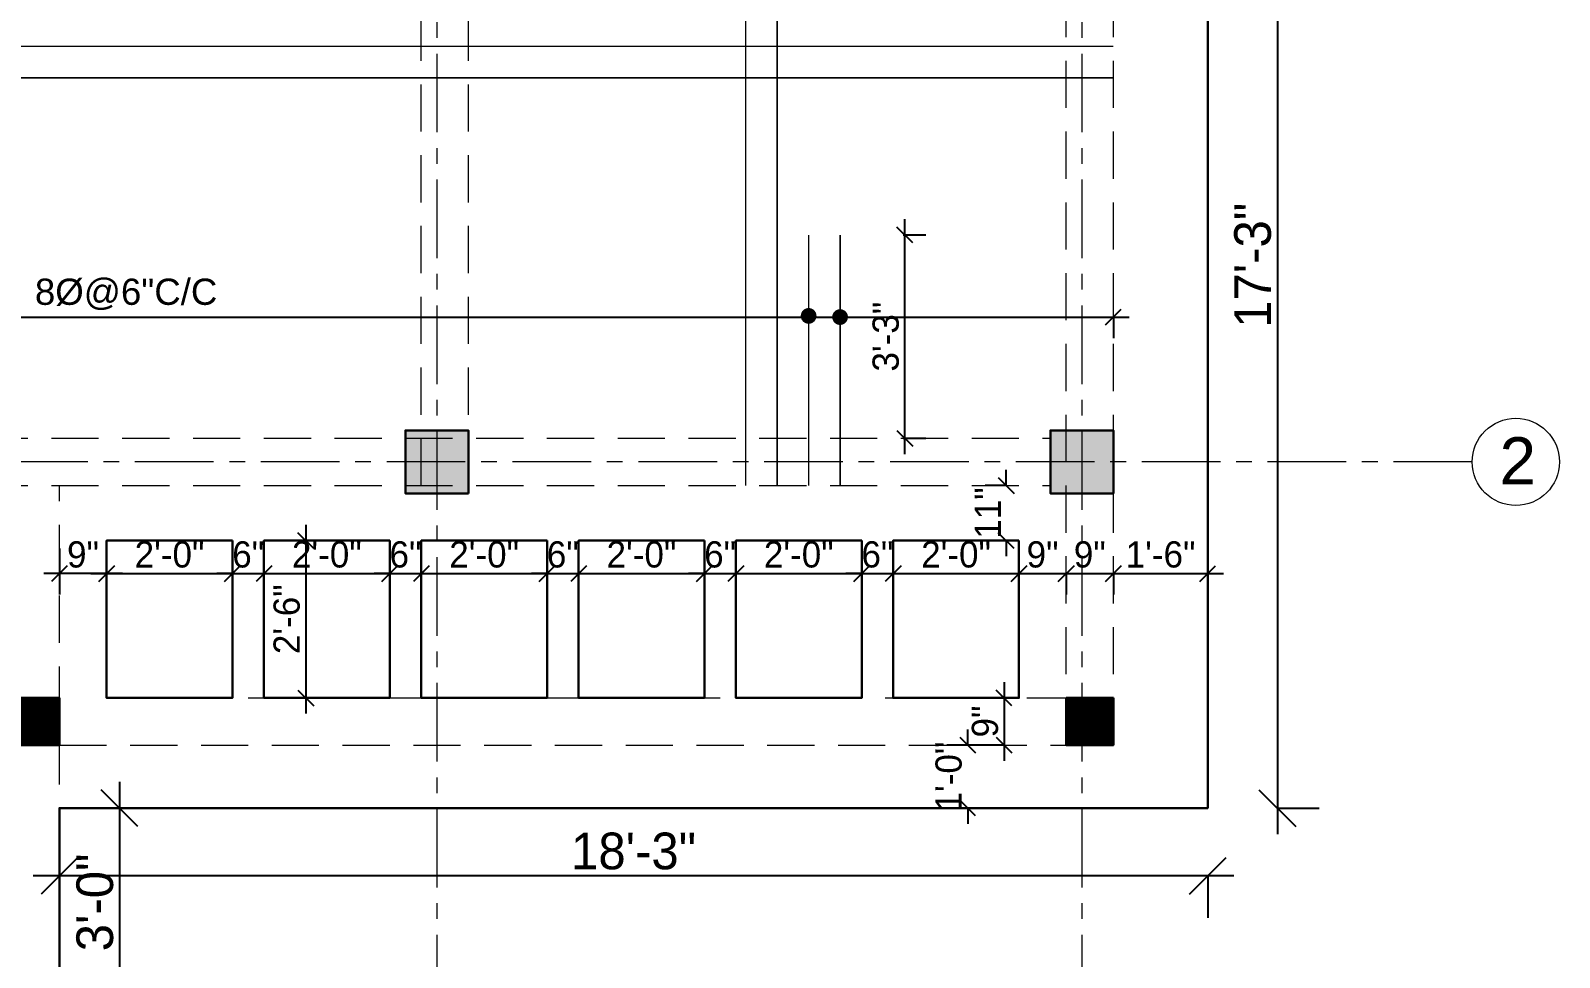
# Model space of a CAD drawing. Header units: inches. Extents: x 28835 to 36795, y -18828 to -9750.
# Drawn here: x 32383 to 32674.5, y -14632.3 to -14455.6 of the extents above; entities that cross this region are included whole.
import ezdxf

# ---------------------------------------------------------------- set-up
doc = ezdxf.new("R2010")
doc.units = ezdxf.units.IN
doc.header["$LTSCALE"] = 12
doc.header["$MEASUREMENT"] = 0
for name, pattern in [('CENTER', [2, 1.25, -0.25, 0.25, -0.25]), ('DASHED', [0.75, 0.5, -0.25]), ('DASHED2', [0.375, 0.25, -0.125])]:
    doc.linetypes.add(name, pattern=pattern)
for name, color, linetype, lineweight in [('Bars', 10, 'Continuous', 35), ('Centre Line', 253, 'CENTER', 9), ('colum', 250, 'Continuous', 30), ('dim', 85, 'Continuous', 9), ('dimention', 5, 'Continuous', 9), ('Ha2', 31, 'Continuous', 0), ('S tie beam', 140, 'DASHED', 18), ('Wall', 1, 'Continuous', 30), ('window', 6, 'Continuous', 9)]:
    doc.layers.add(name, color=color, linetype=linetype, lineweight=lineweight)
doc.styles.add('Times', font='GOTHIC.TTF')
doc.dimstyles.new('D50', dxfattribs={"dimtxt": 5, "dimasz": 3, "dimexe": 4, "dimexo": 12, "dimgap": 1, "dimtad": 1, "dimdec": 0, "dimzin": 3, "dimdsep": 46, "dimlunit": 4, "dimtxsty": 'Times', "dimblk": 'OBLIQUE', "dimcen": 0, "dimdle": 3, "dimaunit": 1, "dimadec": 3, "dimazin": 0, "dimtfac": 1, "dimtdec": 0, "dimtix": 1, "dimtofl": 0, "dimtmove": 1, "dimatfit": 0, "dimldrblk": 'OBLIQUE', "dimfxl": 12, "dimfxlon": 1, "dimtolj": 1, "dimtzin": 0, "dimarcsym": 0})
doc.dimstyles.new('D75', dxfattribs={"dimtxt": 7, "dimasz": 7, "dimexe": 8, "dimexo": 24, "dimgap": 1, "dimtad": 1, "dimdec": 1, "dimzin": 3, "dimdsep": 46, "dimlunit": 4, "dimtxsty": 'Times', "dimblk": 'OBLIQUE', "dimcen": 0, "dimdle": 5, "dimaunit": 1, "dimadec": 3, "dimazin": 0, "dimtfac": 1, "dimtdec": 1, "dimtix": 1, "dimtofl": 0, "dimtmove": 1, "dimatfit": 0, "dimldrblk": 'OBLIQUE', "dimfxl": 1, "dimfxlon": 1, "dimtolj": 1, "dimtzin": 0, "dimarcsym": 0})

# ---------------------------------------------------------------- blocks, each defined once
blk = doc.blocks.new('_Oblique')
at = {"color": 0, "linetype": 'ByBlock', "lineweight": -2}
blk.add_line((-0.5, -0.5), (0.5, 0.5), dxfattribs=at)
blk = doc.blocks.new('*D1034')
at = {"layer": 'Defpoints', "color": 0, "transparency": 16777216}
for p in [(32589.46, -14510.23), (32589.46, -14510.23), (32175.44, -14515.42)]:
    blk.add_point(p, dxfattribs=at)
at = {"layer": 'dim', "color": 0, "lineweight": -2, "transparency": 16777216}
for p, q in [((32175.44, -14510.24), (32175.44, -14506.24)), ((32172.44, -14510.24), (32592.46, -14510.23)), ((32589.46, -14510.23), (32589.46, -14514.23))]:
    blk.add_line(p, q, dxfattribs=at)
at = {"layer": 'dim', "color": 0, "lineweight": -2, "transparency": 16777216, "xscale": 3, "yscale": 3, "zscale": 3}
for p, rotation in [((32175.44, -14510.24), 180.0022778880991), ((32589.46, -14510.23), 0.002277888099117031)]:
    blk.add_blockref('_Oblique', p, dxfattribs=dict(at, rotation=rotation))
at = {"layer": 'dim', "color": 0, "transparency": 16777216, "insert": (32401.18, -14505.9), "char_height": 5, "attachment_point": 5, "rotation": 0.0023, "style": 'Times'}
blk.add_mtext('\\A1;{\\fArial|b0|i0|c0|p34;8%%C@6"C/C}', dxfattribs=at)
blk = doc.blocks.new('*D899')
at = {"layer": 'Defpoints', "color": 0, "ltscale": 12, "transparency": 16777216}
for p in [(32397.46, -14552.85), (32421.46, -14552.85), (32421.46, -14559.14)]:
    blk.add_point(p, dxfattribs=at)
at = {"layer": 'dimention', "color": 0, "lineweight": -2, "ltscale": 12, "transparency": 16777216}
for p, q in [((32394.46, -14559.14), (32424.46, -14559.14)), ((32397.46, -14559.14), (32397.46, -14563.14)), ((32421.46, -14559.14), (32421.46, -14563.14))]:
    blk.add_line(p, q, dxfattribs=at)
at = {"layer": 'dimention', "color": 0, "lineweight": -2, "ltscale": 12, "transparency": 16777216, "xscale": 3, "yscale": 3, "zscale": 3, "rotation": 180}
blk.add_blockref('_Oblique', (32397.46, -14559.14), dxfattribs=at)
at = {"layer": 'dimention', "color": 0, "lineweight": -2, "ltscale": 12, "transparency": 16777216, "xscale": 3, "yscale": 3, "zscale": 3}
blk.add_blockref('_Oblique', (32421.46, -14559.14), dxfattribs=at)
at = {"layer": 'dimention', "color": 0, "ltscale": 12, "transparency": 16777216, "insert": (32409.46, -14555.52), "char_height": 5, "attachment_point": 5, "style": 'Times'}
blk.add_mtext('\\A1;2\'-0"', dxfattribs=at)
blk = doc.blocks.new('*D900')
at = {"layer": 'Defpoints', "color": 0, "ltscale": 12, "transparency": 16777216}
for p in [(32427.46, -14552.85), (32427.46, -14582.85), (32435.45, -14582.85)]:
    blk.add_point(p, dxfattribs=at)
at = {"layer": 'dimention', "color": 0, "lineweight": -2, "ltscale": 12, "transparency": 16777216}
for p, q in [((32435.45, -14549.85), (32435.45, -14585.85)), ((32435.45, -14552.85), (32439.45, -14552.85)), ((32435.45, -14582.85), (32439.45, -14582.85))]:
    blk.add_line(p, q, dxfattribs=at)
at = {"layer": 'dimention', "color": 0, "lineweight": -2, "ltscale": 12, "transparency": 16777216, "xscale": 3, "yscale": 3, "zscale": 3}
for p, rotation in [((32435.45, -14552.85), 90), ((32435.45, -14582.85), 270)]:
    blk.add_blockref('_Oblique', p, dxfattribs=dict(at, rotation=rotation))
at = {"layer": 'dimention', "color": 0, "ltscale": 12, "transparency": 16777216, "insert": (32431.82, -14567.85), "char_height": 5, "attachment_point": 5, "rotation": 90, "style": 'Times'}
blk.add_mtext('\\A1;2\'-6"', dxfattribs=at)
blk = doc.blocks.new('*D901')
at = {"layer": 'Defpoints', "color": 0, "ltscale": 12, "transparency": 16777216}
for p in [(32421.46, -14552.85), (32427.46, -14552.85), (32427.46, -14559.14)]:
    blk.add_point(p, dxfattribs=at)
at = {"layer": 'dimention', "color": 0, "lineweight": -2, "ltscale": 12, "transparency": 16777216}
for p, q in [((32421.46, -14559.14), (32418.46, -14559.14)), ((32421.46, -14559.14), (32421.46, -14563.14)), ((32427.46, -14559.14), (32427.46, -14563.14)), ((32427.46, -14559.14), (32430.46, -14559.14))]:
    blk.add_line(p, q, dxfattribs=at)
at = {"layer": 'dimention', "color": 0, "lineweight": -2, "ltscale": 12, "transparency": 16777216, "xscale": 3, "yscale": 3, "zscale": 3}
blk.add_blockref('_Oblique', (32421.46, -14559.14), dxfattribs=at)
at = {"layer": 'dimention', "color": 0, "lineweight": -2, "ltscale": 12, "transparency": 16777216, "xscale": 3, "yscale": 3, "zscale": 3, "rotation": 180}
blk.add_blockref('_Oblique', (32427.46, -14559.14), dxfattribs=at)
at = {"layer": 'dimention', "color": 0, "ltscale": 12, "transparency": 16777216, "insert": (32424.46, -14555.52), "char_height": 5, "attachment_point": 5, "style": 'Times'}
blk.add_mtext('\\A1;6"', dxfattribs=at)
blk = doc.blocks.new('*D902')
at = {"layer": 'Defpoints', "color": 0, "ltscale": 12, "transparency": 16777216}
for p in [(32427.46, -14552.85), (32451.46, -14552.85), (32451.46, -14559.14)]:
    blk.add_point(p, dxfattribs=at)
at = {"layer": 'dimention', "color": 0, "lineweight": -2, "ltscale": 12, "transparency": 16777216}
for p, q in [((32424.46, -14559.14), (32454.46, -14559.14)), ((32427.46, -14559.14), (32427.46, -14563.14)), ((32451.46, -14559.14), (32451.46, -14563.14))]:
    blk.add_line(p, q, dxfattribs=at)
at = {"layer": 'dimention', "color": 0, "lineweight": -2, "ltscale": 12, "transparency": 16777216, "xscale": 3, "yscale": 3, "zscale": 3, "rotation": 180}
blk.add_blockref('_Oblique', (32427.46, -14559.14), dxfattribs=at)
at = {"layer": 'dimention', "color": 0, "lineweight": -2, "ltscale": 12, "transparency": 16777216, "xscale": 3, "yscale": 3, "zscale": 3}
blk.add_blockref('_Oblique', (32451.46, -14559.14), dxfattribs=at)
at = {"layer": 'dimention', "color": 0, "ltscale": 12, "transparency": 16777216, "insert": (32439.46, -14555.52), "char_height": 5, "attachment_point": 5, "style": 'Times'}
blk.add_mtext('\\A1;2\'-0"', dxfattribs=at)
blk = doc.blocks.new('*D903')
at = {"layer": 'Defpoints', "color": 0, "ltscale": 12, "transparency": 16777216}
for p in [(32451.46, -14552.85), (32457.46, -14552.85), (32457.46, -14559.14)]:
    blk.add_point(p, dxfattribs=at)
at = {"layer": 'dimention', "color": 0, "lineweight": -2, "ltscale": 12, "transparency": 16777216}
for p, q in [((32451.46, -14559.14), (32448.46, -14559.14)), ((32451.46, -14559.14), (32451.46, -14563.14)), ((32457.46, -14559.14), (32457.46, -14563.14)), ((32457.46, -14559.14), (32460.46, -14559.14))]:
    blk.add_line(p, q, dxfattribs=at)
at = {"layer": 'dimention', "color": 0, "lineweight": -2, "ltscale": 12, "transparency": 16777216, "xscale": 3, "yscale": 3, "zscale": 3}
blk.add_blockref('_Oblique', (32451.46, -14559.14), dxfattribs=at)
at = {"layer": 'dimention', "color": 0, "lineweight": -2, "ltscale": 12, "transparency": 16777216, "xscale": 3, "yscale": 3, "zscale": 3, "rotation": 180}
blk.add_blockref('_Oblique', (32457.46, -14559.14), dxfattribs=at)
at = {"layer": 'dimention', "color": 0, "ltscale": 12, "transparency": 16777216, "insert": (32454.46, -14555.52), "char_height": 5, "attachment_point": 5, "style": 'Times'}
blk.add_mtext('\\A1;6"', dxfattribs=at)
blk = doc.blocks.new('*D904')
at = {"layer": 'Defpoints', "color": 0, "ltscale": 12, "transparency": 16777216}
for p in [(32457.46, -14552.85), (32481.46, -14552.85), (32481.46, -14559.14)]:
    blk.add_point(p, dxfattribs=at)
at = {"layer": 'dimention', "color": 0, "lineweight": -2, "ltscale": 12, "transparency": 16777216}
for p, q in [((32454.46, -14559.14), (32484.46, -14559.14)), ((32457.46, -14559.14), (32457.46, -14563.14)), ((32481.46, -14559.14), (32481.46, -14563.14))]:
    blk.add_line(p, q, dxfattribs=at)
at = {"layer": 'dimention', "color": 0, "lineweight": -2, "ltscale": 12, "transparency": 16777216, "xscale": 3, "yscale": 3, "zscale": 3, "rotation": 180}
blk.add_blockref('_Oblique', (32457.46, -14559.14), dxfattribs=at)
at = {"layer": 'dimention', "color": 0, "lineweight": -2, "ltscale": 12, "transparency": 16777216, "xscale": 3, "yscale": 3, "zscale": 3}
blk.add_blockref('_Oblique', (32481.46, -14559.14), dxfattribs=at)
at = {"layer": 'dimention', "color": 0, "ltscale": 12, "transparency": 16777216, "insert": (32469.46, -14555.52), "char_height": 5, "attachment_point": 5, "style": 'Times'}
blk.add_mtext('\\A1;2\'-0"', dxfattribs=at)
blk = doc.blocks.new('*D905')
at = {"layer": 'Defpoints', "color": 0, "ltscale": 12, "transparency": 16777216}
for p in [(32481.46, -14552.85), (32487.46, -14552.85), (32487.46, -14559.14)]:
    blk.add_point(p, dxfattribs=at)
at = {"layer": 'dimention', "color": 0, "lineweight": -2, "ltscale": 12, "transparency": 16777216}
for p, q in [((32481.46, -14559.14), (32478.46, -14559.14)), ((32481.46, -14559.14), (32481.46, -14563.14)), ((32487.46, -14559.14), (32487.46, -14563.14)), ((32487.46, -14559.14), (32490.46, -14559.14))]:
    blk.add_line(p, q, dxfattribs=at)
at = {"layer": 'dimention', "color": 0, "lineweight": -2, "ltscale": 12, "transparency": 16777216, "xscale": 3, "yscale": 3, "zscale": 3}
blk.add_blockref('_Oblique', (32481.46, -14559.14), dxfattribs=at)
at = {"layer": 'dimention', "color": 0, "lineweight": -2, "ltscale": 12, "transparency": 16777216, "xscale": 3, "yscale": 3, "zscale": 3, "rotation": 180}
blk.add_blockref('_Oblique', (32487.46, -14559.14), dxfattribs=at)
at = {"layer": 'dimention', "color": 0, "ltscale": 12, "transparency": 16777216, "insert": (32484.46, -14555.52), "char_height": 5, "attachment_point": 5, "style": 'Times'}
blk.add_mtext('\\A1;6"', dxfattribs=at)
blk = doc.blocks.new('*D906')
at = {"layer": 'Defpoints', "color": 0, "ltscale": 12, "transparency": 16777216}
for p in [(32487.46, -14552.85), (32511.46, -14552.85), (32511.46, -14559.14)]:
    blk.add_point(p, dxfattribs=at)
at = {"layer": 'dimention', "color": 0, "lineweight": -2, "ltscale": 12, "transparency": 16777216}
for p, q in [((32484.46, -14559.14), (32514.46, -14559.14)), ((32487.46, -14559.14), (32487.46, -14563.14)), ((32511.46, -14559.14), (32511.46, -14563.14))]:
    blk.add_line(p, q, dxfattribs=at)
at = {"layer": 'dimention', "color": 0, "lineweight": -2, "ltscale": 12, "transparency": 16777216, "xscale": 3, "yscale": 3, "zscale": 3, "rotation": 180}
blk.add_blockref('_Oblique', (32487.46, -14559.14), dxfattribs=at)
at = {"layer": 'dimention', "color": 0, "lineweight": -2, "ltscale": 12, "transparency": 16777216, "xscale": 3, "yscale": 3, "zscale": 3}
blk.add_blockref('_Oblique', (32511.46, -14559.14), dxfattribs=at)
at = {"layer": 'dimention', "color": 0, "ltscale": 12, "transparency": 16777216, "insert": (32499.46, -14555.52), "char_height": 5, "attachment_point": 5, "style": 'Times'}
blk.add_mtext('\\A1;2\'-0"', dxfattribs=at)
blk = doc.blocks.new('*D907')
at = {"layer": 'Defpoints', "color": 0, "ltscale": 12, "transparency": 16777216}
for p in [(32511.46, -14552.85), (32517.46, -14552.85), (32517.46, -14559.14)]:
    blk.add_point(p, dxfattribs=at)
at = {"layer": 'dimention', "color": 0, "lineweight": -2, "ltscale": 12, "transparency": 16777216}
for p, q in [((32511.46, -14559.14), (32508.46, -14559.14)), ((32511.46, -14559.14), (32511.46, -14563.14)), ((32517.46, -14559.14), (32517.46, -14563.14)), ((32517.46, -14559.14), (32520.46, -14559.14))]:
    blk.add_line(p, q, dxfattribs=at)
at = {"layer": 'dimention', "color": 0, "lineweight": -2, "ltscale": 12, "transparency": 16777216, "xscale": 3, "yscale": 3, "zscale": 3}
blk.add_blockref('_Oblique', (32511.46, -14559.14), dxfattribs=at)
at = {"layer": 'dimention', "color": 0, "lineweight": -2, "ltscale": 12, "transparency": 16777216, "xscale": 3, "yscale": 3, "zscale": 3, "rotation": 180}
blk.add_blockref('_Oblique', (32517.46, -14559.14), dxfattribs=at)
at = {"layer": 'dimention', "color": 0, "ltscale": 12, "transparency": 16777216, "insert": (32514.46, -14555.52), "char_height": 5, "attachment_point": 5, "style": 'Times'}
blk.add_mtext('\\A1;6"', dxfattribs=at)
blk = doc.blocks.new('*D908')
at = {"layer": 'Defpoints', "color": 0, "ltscale": 12, "transparency": 16777216}
for p in [(32517.46, -14552.85), (32541.46, -14552.85), (32541.46, -14559.14)]:
    blk.add_point(p, dxfattribs=at)
at = {"layer": 'dimention', "color": 0, "lineweight": -2, "ltscale": 12, "transparency": 16777216}
for p, q in [((32514.46, -14559.14), (32544.46, -14559.14)), ((32517.46, -14559.14), (32517.46, -14563.14)), ((32541.46, -14559.14), (32541.46, -14563.14))]:
    blk.add_line(p, q, dxfattribs=at)
at = {"layer": 'dimention', "color": 0, "lineweight": -2, "ltscale": 12, "transparency": 16777216, "xscale": 3, "yscale": 3, "zscale": 3, "rotation": 180}
blk.add_blockref('_Oblique', (32517.46, -14559.14), dxfattribs=at)
at = {"layer": 'dimention', "color": 0, "lineweight": -2, "ltscale": 12, "transparency": 16777216, "xscale": 3, "yscale": 3, "zscale": 3}
blk.add_blockref('_Oblique', (32541.46, -14559.14), dxfattribs=at)
at = {"layer": 'dimention', "color": 0, "ltscale": 12, "transparency": 16777216, "insert": (32529.46, -14555.52), "char_height": 5, "attachment_point": 5, "style": 'Times'}
blk.add_mtext('\\A1;2\'-0"', dxfattribs=at)
blk = doc.blocks.new('*D909')
at = {"layer": 'Defpoints', "color": 0, "ltscale": 12, "transparency": 16777216}
for p in [(32541.46, -14552.85), (32547.46, -14552.85), (32547.46, -14559.14)]:
    blk.add_point(p, dxfattribs=at)
at = {"layer": 'dimention', "color": 0, "lineweight": -2, "ltscale": 12, "transparency": 16777216}
for p, q in [((32541.46, -14559.14), (32538.46, -14559.14)), ((32541.46, -14559.14), (32541.46, -14563.14)), ((32547.46, -14559.14), (32547.46, -14563.14)), ((32547.46, -14559.14), (32550.46, -14559.14))]:
    blk.add_line(p, q, dxfattribs=at)
at = {"layer": 'dimention', "color": 0, "lineweight": -2, "ltscale": 12, "transparency": 16777216, "xscale": 3, "yscale": 3, "zscale": 3}
blk.add_blockref('_Oblique', (32541.46, -14559.14), dxfattribs=at)
at = {"layer": 'dimention', "color": 0, "lineweight": -2, "ltscale": 12, "transparency": 16777216, "xscale": 3, "yscale": 3, "zscale": 3, "rotation": 180}
blk.add_blockref('_Oblique', (32547.46, -14559.14), dxfattribs=at)
at = {"layer": 'dimention', "color": 0, "ltscale": 12, "transparency": 16777216, "insert": (32544.46, -14555.52), "char_height": 5, "attachment_point": 5, "style": 'Times'}
blk.add_mtext('\\A1;6"', dxfattribs=at)
blk = doc.blocks.new('*D910')
at = {"layer": 'Defpoints', "color": 0, "ltscale": 12, "transparency": 16777216}
for p in [(32547.46, -14552.85), (32571.46, -14552.85), (32571.46, -14559.14)]:
    blk.add_point(p, dxfattribs=at)
at = {"layer": 'dimention', "color": 0, "lineweight": -2, "ltscale": 12, "transparency": 16777216}
for p, q in [((32544.46, -14559.14), (32574.46, -14559.14)), ((32547.46, -14559.14), (32547.46, -14563.14)), ((32571.46, -14559.14), (32571.46, -14563.14))]:
    blk.add_line(p, q, dxfattribs=at)
at = {"layer": 'dimention', "color": 0, "lineweight": -2, "ltscale": 12, "transparency": 16777216, "xscale": 3, "yscale": 3, "zscale": 3, "rotation": 180}
blk.add_blockref('_Oblique', (32547.46, -14559.14), dxfattribs=at)
at = {"layer": 'dimention', "color": 0, "lineweight": -2, "ltscale": 12, "transparency": 16777216, "xscale": 3, "yscale": 3, "zscale": 3}
blk.add_blockref('_Oblique', (32571.46, -14559.14), dxfattribs=at)
at = {"layer": 'dimention', "color": 0, "ltscale": 12, "transparency": 16777216, "insert": (32559.46, -14555.52), "char_height": 5, "attachment_point": 5, "style": 'Times'}
blk.add_mtext('\\A1;2\'-0"', dxfattribs=at)
blk = doc.blocks.new('*D911')
at = {"layer": 'Defpoints', "color": 0, "ltscale": 12, "transparency": 16777216}
for p in [(32571.46, -14552.85), (32580.46, -14552.85), (32580.46, -14559.14)]:
    blk.add_point(p, dxfattribs=at)
at = {"layer": 'dimention', "color": 0, "lineweight": -2, "ltscale": 12, "transparency": 16777216}
for p, q in [((32568.46, -14559.14), (32583.46, -14559.14)), ((32571.46, -14559.14), (32571.46, -14563.14)), ((32580.46, -14559.14), (32580.46, -14563.14))]:
    blk.add_line(p, q, dxfattribs=at)
at = {"layer": 'dimention', "color": 0, "lineweight": -2, "ltscale": 12, "transparency": 16777216, "xscale": 3, "yscale": 3, "zscale": 3, "rotation": 180}
blk.add_blockref('_Oblique', (32571.46, -14559.14), dxfattribs=at)
at = {"layer": 'dimention', "color": 0, "lineweight": -2, "ltscale": 12, "transparency": 16777216, "xscale": 3, "yscale": 3, "zscale": 3}
blk.add_blockref('_Oblique', (32580.46, -14559.14), dxfattribs=at)
at = {"layer": 'dimention', "color": 0, "ltscale": 12, "transparency": 16777216, "insert": (32575.96, -14555.52), "char_height": 5, "attachment_point": 5, "style": 'Times'}
blk.add_mtext('\\A1;9"', dxfattribs=at)
blk = doc.blocks.new('*D912')
at = {"layer": 'Defpoints', "color": 0, "ltscale": 12, "transparency": 16777216}
for p in [(32580.46, -14552.85), (32589.46, -14552.67), (32589.46, -14559.14)]:
    blk.add_point(p, dxfattribs=at)
at = {"layer": 'dimention', "color": 0, "lineweight": -2, "ltscale": 12, "transparency": 16777216}
for p, q in [((32577.46, -14559.14), (32592.46, -14559.14)), ((32580.46, -14559.14), (32580.46, -14563.14)), ((32589.46, -14559.14), (32589.46, -14563.14))]:
    blk.add_line(p, q, dxfattribs=at)
at = {"layer": 'dimention', "color": 0, "lineweight": -2, "ltscale": 12, "transparency": 16777216, "xscale": 3, "yscale": 3, "zscale": 3, "rotation": 180}
blk.add_blockref('_Oblique', (32580.46, -14559.14), dxfattribs=at)
at = {"layer": 'dimention', "color": 0, "lineweight": -2, "ltscale": 12, "transparency": 16777216, "xscale": 3, "yscale": 3, "zscale": 3}
blk.add_blockref('_Oblique', (32589.46, -14559.14), dxfattribs=at)
at = {"layer": 'dimention', "color": 0, "ltscale": 12, "transparency": 16777216, "insert": (32584.96, -14555.52), "char_height": 5, "attachment_point": 5, "style": 'Times'}
blk.add_mtext('\\A1;9"', dxfattribs=at)
blk = doc.blocks.new('*D913')
at = {"layer": 'Defpoints', "color": 0, "ltscale": 12, "transparency": 16777216}
for p in [(32607.46, -14494.65), (32589.46, -14552.67), (32607.46, -14559.14)]:
    blk.add_point(p, dxfattribs=at)
at = {"layer": 'dimention', "color": 0, "lineweight": -2, "ltscale": 12, "transparency": 16777216}
for p, q in [((32607.46, -14547.14), (32607.46, -14563.14)), ((32586.46, -14559.14), (32610.46, -14559.14)), ((32589.46, -14559.14), (32589.46, -14563.14))]:
    blk.add_line(p, q, dxfattribs=at)
at = {"layer": 'dimention', "color": 0, "lineweight": -2, "ltscale": 12, "transparency": 16777216, "xscale": 3, "yscale": 3, "zscale": 3, "rotation": 180}
blk.add_blockref('_Oblique', (32589.46, -14559.14), dxfattribs=at)
at = {"layer": 'dimention', "color": 0, "lineweight": -2, "ltscale": 12, "transparency": 16777216, "xscale": 3, "yscale": 3, "zscale": 3}
blk.add_blockref('_Oblique', (32607.46, -14559.14), dxfattribs=at)
at = {"layer": 'dimention', "color": 0, "ltscale": 12, "transparency": 16777216, "insert": (32598.46, -14555.52), "char_height": 5, "attachment_point": 5, "style": 'Times'}
blk.add_mtext('\\A1;1\'-6"', dxfattribs=at)
blk = doc.blocks.new('*D893')
at = {"layer": 'Defpoints', "color": 0, "ltscale": 12, "transparency": 16777216}
for p in [(32388.46, -14542.35), (32397.46, -14552.85), (32388.46, -14559.14)]:
    blk.add_point(p, dxfattribs=at)
at = {"layer": 'dimention', "color": 0, "lineweight": -2, "ltscale": 12, "transparency": 16777216}
for p, q in [((32388.46, -14554.35), (32388.46, -14563.14)), ((32400.46, -14559.14), (32385.46, -14559.14)), ((32397.46, -14559.14), (32397.46, -14563.14))]:
    blk.add_line(p, q, dxfattribs=at)
at = {"layer": 'dimention', "color": 0, "lineweight": -2, "ltscale": 12, "transparency": 16777216, "xscale": 3, "yscale": 3, "zscale": 3, "rotation": 180}
blk.add_blockref('_Oblique', (32388.46, -14559.14), dxfattribs=at)
at = {"layer": 'dimention', "color": 0, "lineweight": -2, "ltscale": 12, "transparency": 16777216, "xscale": 3, "yscale": 3, "zscale": 3}
blk.add_blockref('_Oblique', (32397.46, -14559.14), dxfattribs=at)
at = {"layer": 'dimention', "color": 0, "ltscale": 12, "transparency": 16777216, "insert": (32392.96, -14555.52), "char_height": 5, "attachment_point": 5, "style": 'Times'}
blk.add_mtext('\\A1;9"', dxfattribs=at)
blk = doc.blocks.new('*D894')
at = {"layer": 'Defpoints', "color": 0, "ltscale": 12, "transparency": 16777216}
for p in [(32607.46, -14396.85), (32600.46, -14603.85), (32620.73, -14603.85)]:
    blk.add_point(p, dxfattribs=at)
at = {"layer": 'dimention', "color": 0, "lineweight": -2, "ltscale": 12, "transparency": 16777216}
for p, q in [((32620.73, -14391.85), (32620.73, -14608.85)), ((32620.73, -14396.85), (32628.73, -14396.85)), ((32620.73, -14603.85), (32628.73, -14603.85))]:
    blk.add_line(p, q, dxfattribs=at)
at = {"layer": 'dimention', "color": 0, "lineweight": -2, "ltscale": 12, "transparency": 16777216, "xscale": 7, "yscale": 7, "zscale": 7}
for p, rotation in [((32620.73, -14396.85), 90), ((32620.73, -14603.85), 270)]:
    blk.add_blockref('_Oblique', p, dxfattribs=dict(at, rotation=rotation))
at = {"layer": 'dimention', "color": 0, "ltscale": 12, "transparency": 16777216, "insert": (32616.05, -14500.35), "char_height": 7, "attachment_point": 5, "rotation": 90, "style": 'Times'}
blk.add_mtext('\\A1;17\'-3"', dxfattribs=at)
blk = doc.blocks.new('*D895')
at = {"layer": 'Defpoints', "color": 0, "ltscale": 12, "transparency": 16777216}
for p in [(32580.46, -14591.85), (32561.69, -14603.85), (32580.46, -14603.85)]:
    blk.add_point(p, dxfattribs=at)
at = {"layer": 'dimention', "color": 0, "lineweight": -2, "ltscale": 12, "transparency": 16777216}
for p, q in [((32561.69, -14591.85), (32561.69, -14588.85)), ((32568.46, -14591.85), (32557.69, -14591.85)), ((32568.46, -14603.85), (32557.69, -14603.85)), ((32561.69, -14603.85), (32561.69, -14606.85))]:
    blk.add_line(p, q, dxfattribs=at)
at = {"layer": 'dimention', "color": 0, "lineweight": -2, "ltscale": 12, "transparency": 16777216, "xscale": 3, "yscale": 3, "zscale": 3}
for p, rotation in [((32561.69, -14591.85), 270), ((32561.69, -14603.85), 90)]:
    blk.add_blockref('_Oblique', p, dxfattribs=dict(at, rotation=rotation))
at = {"layer": 'dimention', "color": 0, "ltscale": 12, "transparency": 16777216, "insert": (32558.06, -14597.85), "char_height": 5, "attachment_point": 5, "rotation": 90, "style": 'Times'}
blk.add_mtext('\\A1;1\'-0"', dxfattribs=at)
blk = doc.blocks.new('*D896')
at = {"layer": 'Defpoints', "color": 0, "ltscale": 12, "transparency": 16777216}
for p in [(32580.46, -14582.85), (32568.62, -14591.85), (32580.46, -14591.85)]:
    blk.add_point(p, dxfattribs=at)
at = {"layer": 'dimention', "color": 0, "lineweight": -2, "ltscale": 12, "transparency": 16777216}
for p, q in [((32568.62, -14579.85), (32568.62, -14594.85)), ((32568.62, -14582.85), (32564.62, -14582.85)), ((32568.62, -14591.85), (32564.62, -14591.85))]:
    blk.add_line(p, q, dxfattribs=at)
at = {"layer": 'dimention', "color": 0, "lineweight": -2, "ltscale": 12, "transparency": 16777216, "xscale": 3, "yscale": 3, "zscale": 3}
for p, rotation in [((32568.62, -14582.85), 90), ((32568.62, -14591.85), 270)]:
    blk.add_blockref('_Oblique', p, dxfattribs=dict(at, rotation=rotation))
at = {"layer": 'dimention', "color": 0, "ltscale": 12, "transparency": 16777216, "insert": (32564.99, -14587.35), "char_height": 5, "attachment_point": 5, "rotation": 90, "style": 'Times'}
blk.add_mtext('\\A1;9"', dxfattribs=at)
blk = doc.blocks.new('*D897')
at = {"layer": 'Defpoints', "color": 0, "ltscale": 12, "transparency": 16777216}
for p in [(32569.02, -14542.35), (32571.46, -14542.35), (32571.46, -14552.85)]:
    blk.add_point(p, dxfattribs=at)
at = {"layer": 'dimention', "color": 0, "lineweight": -2, "ltscale": 12, "transparency": 16777216}
for p, q in [((32569.02, -14542.35), (32569.02, -14539.35)), ((32569.02, -14542.35), (32565.02, -14542.35)), ((32569.02, -14552.85), (32565.02, -14552.85)), ((32569.02, -14552.85), (32569.02, -14555.85))]:
    blk.add_line(p, q, dxfattribs=at)
at = {"layer": 'dimention', "color": 0, "lineweight": -2, "ltscale": 12, "transparency": 16777216, "xscale": 3, "yscale": 3, "zscale": 3}
for p, rotation in [((32569.02, -14542.35), 270), ((32569.02, -14552.85), 90)]:
    blk.add_blockref('_Oblique', p, dxfattribs=dict(at, rotation=rotation))
at = {"layer": 'dimention', "color": 0, "ltscale": 12, "transparency": 16777216, "insert": (32565.52, -14547.6), "char_height": 5, "attachment_point": 5, "rotation": 90, "style": 'Times'}
blk.add_mtext('\\A1;11"', dxfattribs=at)
blk = doc.blocks.new('*D924')
at = {"layer": 'Defpoints', "color": 0, "ltscale": 12, "transparency": 16777216}
for p in [(32388.46, -14603.85), (32388.46, -14639.85), (32399.92, -14639.85)]:
    blk.add_point(p, dxfattribs=at)
at = {"layer": 'dimention', "color": 0, "lineweight": -2, "ltscale": 12, "transparency": 16777216}
for p, q in [((32399.92, -14598.85), (32399.92, -14644.85)), ((32399.92, -14603.85), (32407.92, -14603.85)), ((32399.92, -14639.85), (32407.92, -14639.85))]:
    blk.add_line(p, q, dxfattribs=at)
at = {"layer": 'dimention', "color": 0, "lineweight": -2, "ltscale": 12, "transparency": 16777216, "xscale": 7, "yscale": 7, "zscale": 7}
for p, rotation in [((32399.92, -14603.85), 90), ((32399.92, -14639.85), 270)]:
    blk.add_blockref('_Oblique', p, dxfattribs=dict(at, rotation=rotation))
at = {"layer": 'dimention', "color": 0, "ltscale": 12, "transparency": 16777216, "insert": (32395.24, -14621.85), "char_height": 7, "attachment_point": 5, "rotation": 90, "style": 'Times'}
blk.add_mtext('\\A1;3\'-0"', dxfattribs=at)
blk = doc.blocks.new('*D925')
at = {"layer": 'Defpoints', "color": 0, "ltscale": 12, "transparency": 16777216}
for p in [(32388.46, -14603.85), (32607.46, -14603.85), (32388.46, -14616.76)]:
    blk.add_point(p, dxfattribs=at)
at = {"layer": 'dimention', "color": 0, "lineweight": -2, "ltscale": 12, "transparency": 16777216}
for p, q in [((32612.46, -14616.76), (32383.46, -14616.76)), ((32388.46, -14616.76), (32388.46, -14624.76)), ((32607.46, -14616.76), (32607.46, -14624.76))]:
    blk.add_line(p, q, dxfattribs=at)
at = {"layer": 'dimention', "color": 0, "lineweight": -2, "ltscale": 12, "transparency": 16777216, "xscale": 7, "yscale": 7, "zscale": 7, "rotation": 180}
blk.add_blockref('_Oblique', (32388.46, -14616.76), dxfattribs=at)
at = {"layer": 'dimention', "color": 0, "lineweight": -2, "ltscale": 12, "transparency": 16777216, "xscale": 7, "yscale": 7, "zscale": 7}
blk.add_blockref('_Oblique', (32607.46, -14616.76), dxfattribs=at)
at = {"layer": 'dimention', "color": 0, "ltscale": 12, "transparency": 16777216, "insert": (32497.96, -14612.08), "char_height": 7, "attachment_point": 5, "style": 'Times'}
blk.add_mtext('\\A1;18\'-3"', dxfattribs=at)
blk = doc.blocks.new('*D915')
at = {"layer": 'Defpoints', "color": 0, "ltscale": 12, "transparency": 16777216}
for p in [(32537.34, -14494.56), (32549.69, -14494.56), (32537.34, -14533.35)]:
    blk.add_point(p, dxfattribs=at)
at = {"layer": 'dimention', "color": 0, "lineweight": -2, "ltscale": 12, "transparency": 16777216}
for p, q in [((32549.69, -14536.35), (32549.69, -14491.56)), ((32549.34, -14494.56), (32553.69, -14494.56)), ((32549.34, -14533.35), (32553.69, -14533.35))]:
    blk.add_line(p, q, dxfattribs=at)
at = {"layer": 'dimention', "color": 0, "lineweight": -2, "ltscale": 12, "transparency": 16777216, "xscale": 3, "yscale": 3, "zscale": 3}
for p, rotation in [((32549.69, -14494.56), 90), ((32549.69, -14533.35), 270)]:
    blk.add_blockref('_Oblique', p, dxfattribs=dict(at, rotation=rotation))
at = {"layer": 'dimention', "color": 0, "ltscale": 12, "transparency": 16777216, "insert": (32546.06, -14513.96), "char_height": 5, "attachment_point": 5, "rotation": 90, "style": 'Times'}
blk.add_mtext('\\A1;3\'-3"', dxfattribs=at)

msp = doc.modelspace()

# ---------------------------------------------------------------- hatches: boundary and pattern name
at = {"layer": 'dim', "ltscale": 12}
h = msp.add_hatch(dxfattribs=at)
h.set_pattern_fill('ANSI31', color=256)
h.set_pattern_definition([(45, (-434.38004, -4460.82254), (-0.08838834765, 0.08838834765), [])])
h.paths.add_polyline_path([(32379.46, -14591.85), (32388.46, -14591.85), (32388.46, -14582.85), (32379.46, -14582.85)])
h = msp.add_hatch(dxfattribs=at)
h.set_pattern_fill('ANSI31', color=256)
h.set_pattern_definition([(45, (-242.38004, -4460.82254), (-0.08838834765, 0.08838834765), [])])
h.paths.add_polyline_path([(32589.46, -14582.85), (32580.46, -14582.85), (32580.46, -14591.85), (32589.46, -14591.85)])
at = {"layer": 'Ha2'}
for points in [[(32466.46, -14543.85), (32466.46, -14531.85), (32454.46, -14531.85), (32454.46, -14543.85)], [(32589.46, -14543.85), (32589.46, -14531.85), (32577.46, -14531.85), (32577.46, -14543.85)]]:
    msp.add_hatch(color=256, dxfattribs=at).paths.add_polyline_path(points)

# ---------------------------------------------------------------- linework, layer by layer
at = {"layer": 'Bars', "ltscale": 3, "const_width": 0.3}
for points in [[(32519.34, -14372.85), (32519.34, -14542.35)], [(32525.34, -14372.85), (32525.34, -14542.35)], [(32205.46, -14458.6), (32589.46, -14458.6)], [(32205.46, -14464.6), (32589.46, -14464.6)]]:
    msp.add_lwpolyline(points, dxfattribs=at)
at = {"layer": 'Bars', "linetype": 'DASHED2', "ltscale": 2, "const_width": 0.3}
for points in [[(32531.34, -14494.56), (32531.34, -14537.85)], [(32537.34, -14494.56), (32537.34, -14537.85)], [(32531.34, -14542.35), (32531.34, -14537.85)], [(32537.34, -14542.35), (32537.34, -14537.85)]]:
    msp.add_lwpolyline(points, dxfattribs=at)
at = {"layer": 'Centre Line'}
for p, q in [((32460.46, -14292), (32460.46, -14809.95)), ((32583.46, -14292), (32583.46, -14809.95)), ((32657.87, -14537.85), (32133.06, -14537.85))]:
    msp.add_line(p, q, dxfattribs=at)
at = {"layer": 'colum'}
for points in [[(32466.46, -14543.85), (32466.46, -14531.85), (32454.46, -14531.85), (32454.46, -14543.85)], [(32589.46, -14543.85), (32589.46, -14531.85), (32577.46, -14531.85), (32577.46, -14543.85)]]:
    msp.add_lwpolyline(points, close=True, dxfattribs=at)
at = {"layer": 'dim', "ltscale": 5, "const_width": 1.5}
for points in [[(32531.32, -14510.76, -1), (32531.37, -14509.26, -1)], [(32537.31, -14510.98, -1), (32537.37, -14509.48, -1)]]:
    msp.add_lwpolyline(points, format="xyb", close=True, dxfattribs=at)
at = {"layer": 'S tie beam', "ltscale": 1.5}
for p, q in [((32466.46, -14542.35), (32466.46, -14372.85)), ((32589.46, -14591.85), (32589.46, -14372.85)), ((32184.44, -14533.35), (32577.46, -14533.35)), ((32184.44, -14542.35), (32577.46, -14542.35)), ((32388.46, -14639.85), (32388.46, -14542.35)), ((32397.46, -14582.85), (32580.46, -14582.85)), ((32388.46, -14591.85), (32580.46, -14591.85))]:
    msp.add_line(p, q, dxfattribs=at)
for points in [[(32457.46, -14542.35), (32457.46, -14372.85)], [(32580.46, -14591.85), (32580.46, -14372.85)]]:
    msp.add_lwpolyline(points, dxfattribs=at)
at = {"layer": 'Wall', "ltscale": 12}
msp.add_line((32589.46, -14531.85), (32580.46, -14531.85), dxfattribs=at)
msp.add_lwpolyline([(32388.46, -14639.85), (32388.46, -14603.85), (32607.46, -14603.85), (32607.46, -14396.85), (32601.46, -14396.85), (32601.46, -14363.85), (32598.46, -14363.85), (32577.46, -14363.85), (32577.46, -14372.85), (32466.46, -14372.85), (32466.46, -14363.85), (32448.46, -14363.85), (32448.46, -14363.85), (32448.46, -14363.85), (32448.46, -14354.85), (32205.46, -14354.85), (32205.46, -14473.35), (32175.44, -14473.35)], dxfattribs=at)
for points in [[(32421.46, -14552.85), (32397.46, -14552.85), (32397.46, -14582.85), (32421.46, -14582.85)], [(32451.46, -14552.85), (32427.46, -14552.85), (32427.46, -14582.85), (32451.46, -14582.85)], [(32481.46, -14552.85), (32457.46, -14552.85), (32457.46, -14582.85), (32481.46, -14582.85)], [(32511.46, -14552.85), (32487.46, -14552.85), (32487.46, -14582.85), (32511.46, -14582.85)], [(32541.46, -14552.85), (32517.46, -14552.85), (32517.46, -14582.85), (32541.46, -14582.85)], [(32571.46, -14552.85), (32547.46, -14552.85), (32547.46, -14582.85), (32571.46, -14582.85)], [(32388.46, -14582.85), (32379.46, -14582.85), (32379.46, -14591.85), (32388.46, -14591.85)], [(32589.46, -14582.85), (32580.46, -14582.85), (32580.46, -14591.85), (32589.46, -14591.85)]]:
    msp.add_lwpolyline(points, close=True, dxfattribs=at)
at = {"layer": 'window', "linetype": 'Continuous', "ltscale": 25}
msp.add_circle((32666.21, -14537.85), 8.32, dxfattribs=at)

# ---------------------------------------------------------------- texts
at = {"layer": 'window', "linetype": 'Continuous', "ltscale": 25, "insert": (32666.59, -14537.64), "char_height": 9, "width": 0.0000117, "attachment_point": 5, "rotation": 359.9776}
msp.add_mtext('{\\fArial|b0|i0|c0|p34;2}', dxfattribs=at)

# ---------------------------------------------------------------- dimensions: what is measured, and where the dimension line sits
at = {"layer": 'dim'}
dim = msp.add_linear_dim(base=(32589.46, -14510.23), p1=(32175.44, -14515.42), p2=(32589.46, -14510.23), angle=0.0023, text='{\\fArial|b0|i0|c0|p34;8%%C@6"C/C}', dimstyle='D50', dxfattribs=at)
dim.commit()
dim.dimension.update_dxf_attribs({"geometry": '*D1034', "text_midpoint": (32401.18, -14510.22), "dimtype": 160})
at = {"layer": 'dimention', "ltscale": 12}
for base, p1, p2, dimstyle, picture, middle in [((32620.73, -14603.85), (32607.46, -14396.85), (32600.46, -14603.85), 'D75', '*D894', (32616.05, -14500.35)), ((32549.69, -14494.56), (32537.34, -14533.35), (32537.34, -14494.56), 'D50', '*D915', (32546.06, -14513.96)), ((32569.01861786, -14542.35392555), (32571.45811905, -14552.85392555), (32571.45811905, -14542.35392555), 'D50', '*D897', (32565.51861786, -14547.60392555)), ((32435.45, -14582.85), (32427.46, -14552.85), (32427.46, -14582.85), 'D50', '*D900', (32431.82, -14567.85)), ((32568.62, -14591.85), (32580.46, -14582.85), (32580.46, -14591.85), 'D50', '*D896', (32564.99, -14587.35)), ((32561.69, -14603.85), (32580.46, -14591.85), (32580.46, -14603.85), 'D50', '*D895', (32558.06, -14597.85)), ((32399.92, -14639.85), (32388.46, -14603.85), (32388.46, -14639.85), 'D75', '*D924', (32395.24, -14621.85))]:
    dim = msp.add_linear_dim(base=base, p1=p1, p2=p2, angle=90, dimstyle=dimstyle, dxfattribs=at)
    dim.commit()
    dim.dimension.update_dxf_attribs({"geometry": picture, "text_midpoint": middle})
for base, p1, p2, dimstyle, picture, middle in [((32607.46, -14559.14), (32589.46, -14552.67), (32607.46, -14494.65), 'D50', '*D913', (32598.46, -14555.52)), ((32388.46, -14559.14), (32397.46, -14552.85), (32388.46, -14542.35), 'D50', '*D893', (32392.96, -14555.52)), ((32421.46, -14559.14), (32397.46, -14552.85), (32421.46, -14552.85), 'D50', '*D899', (32409.46, -14555.52)), ((32427.46, -14559.14), (32421.46, -14552.85), (32427.46, -14552.85), 'D50', '*D901', (32424.46, -14555.52)), ((32451.46, -14559.14), (32427.46, -14552.85), (32451.46, -14552.85), 'D50', '*D902', (32439.46, -14555.52)), ((32457.46, -14559.14), (32451.46, -14552.85), (32457.46, -14552.85), 'D50', '*D903', (32454.46, -14555.52)), ((32481.46, -14559.14), (32457.46, -14552.85), (32481.46, -14552.85), 'D50', '*D904', (32469.46, -14555.52)), ((32487.46, -14559.14), (32481.46, -14552.85), (32487.46, -14552.85), 'D50', '*D905', (32484.46, -14555.52)), ((32511.46, -14559.14), (32487.46, -14552.85), (32511.46, -14552.85), 'D50', '*D906', (32499.46, -14555.52)), ((32517.46, -14559.14), (32511.46, -14552.85), (32517.46, -14552.85), 'D50', '*D907', (32514.46, -14555.52)), ((32541.46, -14559.14), (32517.46, -14552.85), (32541.46, -14552.85), 'D50', '*D908', (32529.46, -14555.52)), ((32547.46, -14559.14), (32541.46, -14552.85), (32547.46, -14552.85), 'D50', '*D909', (32544.46, -14555.52)), ((32571.46, -14559.14), (32547.46, -14552.85), (32571.46, -14552.85), 'D50', '*D910', (32559.46, -14555.52)), ((32580.46, -14559.14), (32571.46, -14552.85), (32580.46, -14552.85), 'D50', '*D911', (32575.96, -14555.52)), ((32589.46, -14559.14), (32580.46, -14552.85), (32589.46, -14552.67), 'D50', '*D912', (32584.96, -14555.52)), ((32388.46, -14616.76), (32607.46, -14603.85), (32388.46, -14603.85), 'D75', '*D925', (32497.96, -14612.08))]:
    dim = msp.add_linear_dim(base=base, p1=p1, p2=p2, dimstyle=dimstyle, dxfattribs=at)
    dim.commit()
    dim.dimension.update_dxf_attribs({"geometry": picture, "text_midpoint": middle})

doc.saveas('drawing.dxf')
